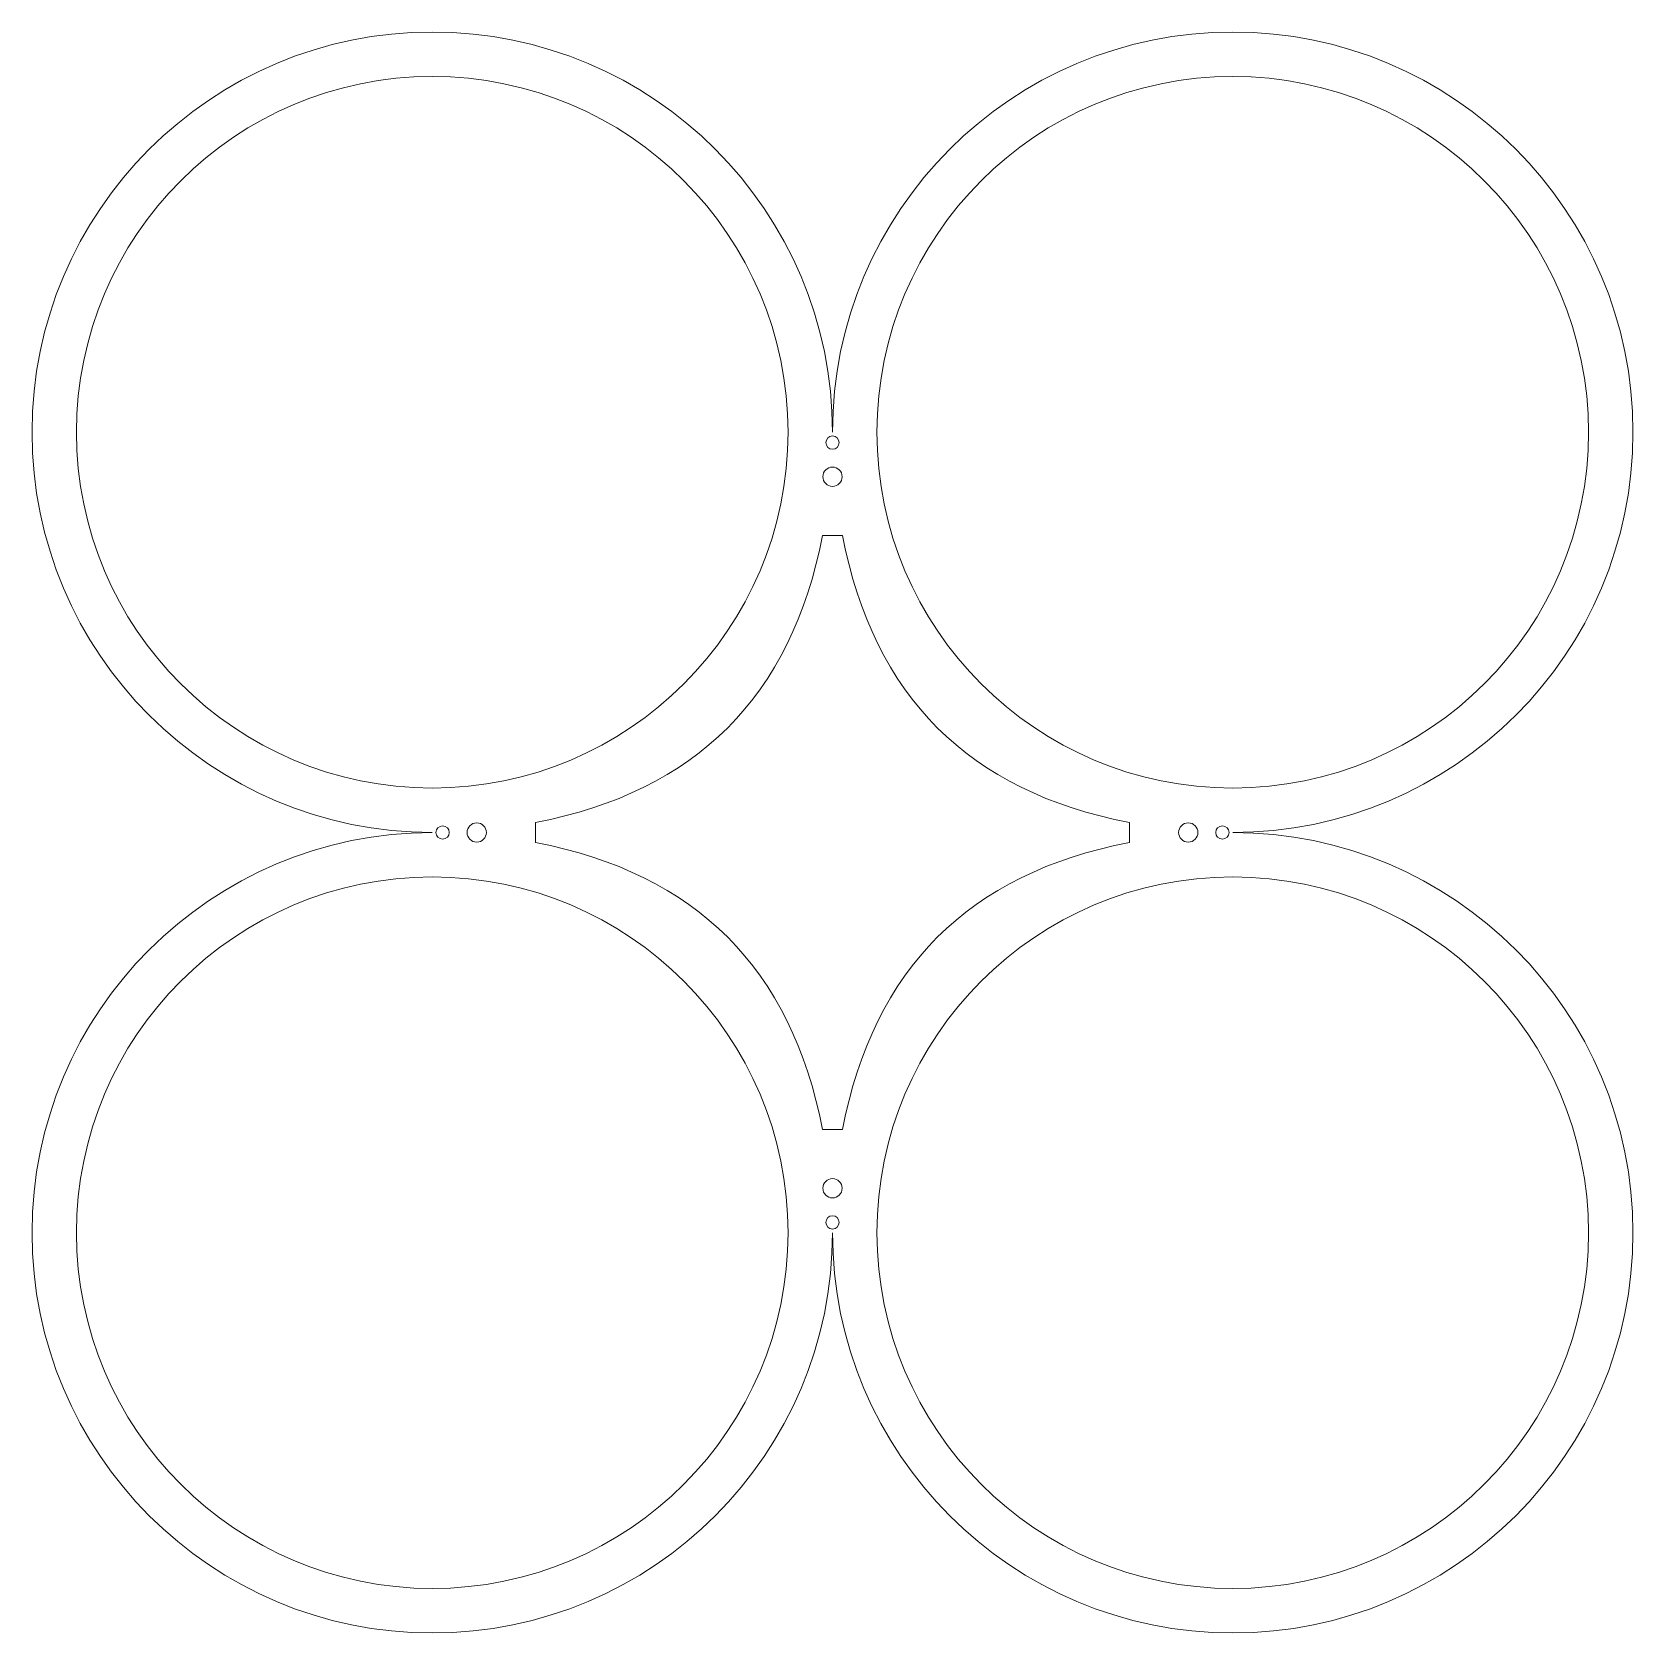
# Model space of a CAD drawing. Header units: millimetres. Extents: x -238 to 302, y -229 to 311.
import ezdxf

# ---------------------------------------------------------------- set-up
doc = ezdxf.new("R2010")
doc.units = ezdxf.units.MM

msp = doc.modelspace()

# ---------------------------------------------------------------- linework, layer by layer
at = {"color": 7, "linetype": 'Continuous', "lineweight": 15}
for p, q in [((35.16, 140.95), (28.4, 140.95)), ((-68.37, 44.18), (-68.37, 37.43)), ((131.93, 44.18), (131.93, 37.43))]:
    msp.add_line(p, q, dxfattribs=at)
for centre, radius in [((-103.22, 175.81), 120), ((166.78, 175.81), 120), ((31.78, 172.31), 2.25), ((31.78, 160.81), 3.25), ((-88.22, 40.81), 3.25), ((151.78, 40.81), 3.25), ((-99.72, 40.81), 2.25), ((163.28, 40.81), 2.25), ((-103.22, -94.19), 120), ((166.78, -94.19), 120), ((31.78, -79.19), 3.25), ((31.78, -90.69), 2.25)]:
    msp.add_circle(centre, radius, dxfattribs=at)
for centre, start, end in [((-103.22, 175.81), 0, 270), ((166.78, 175.81), 270, 180), ((-103.22, -94.19), 90, 0), ((166.78, -94.19), 180, 90)]:
    msp.add_arc(centre, 135, start, end, dxfattribs=at)
for points in [[(28.4, 140.95), (18.02, 86.82), (-14.23, 54.56), (-68.37, 44.18)], [(131.93, 44.18), (77.79, 54.56), (45.54, 86.82), (35.16, 140.95)], [(-68.37, 37.43), (-14.23, 27.05), (18.02, -5.21), (28.4, -59.34)], [(35.16, -59.34), (45.54, -5.21), (77.79, 27.05), (131.93, 37.43)], [(28.4, -59.34), (30.65, -59.34), (32.91, -59.34), (35.16, -59.34)]]:
    msp.add_open_spline(points, degree=3, dxfattribs=at)

doc.saveas('drawing.dxf')
